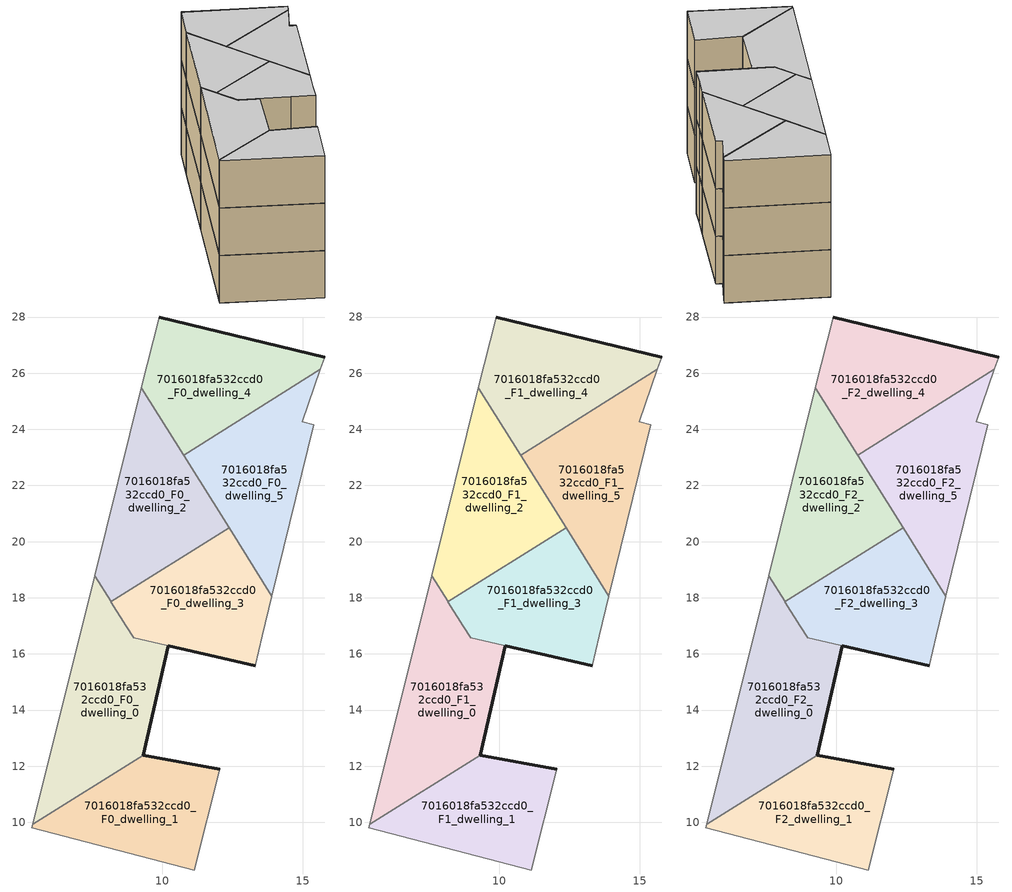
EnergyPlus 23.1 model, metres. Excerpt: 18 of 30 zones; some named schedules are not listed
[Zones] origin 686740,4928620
7016018fa532ccd0_F0_dwelling_0
 floor ground (EU_floor_Construction): 9.31,12.39 10.21,16.28 11.92,15.89 8.98,16.57 8.71,16.99 7.58,18.79 5.38,9.93 z0
 wall outside (EU_wall_Construction): 11.92,15.89 10.21,16.28 9.31,12.39 z0:3
 wall to 7016018fa532ccd0_F0_dwelling_1 (EU_wall_Construction): 9.31,12.39 5.38,9.93 z0:3
 wall adiabatic (EU_wall_Construction): 5.38,9.93 7.58,18.79 z0:3
 wall to 7016018fa532ccd0_F0_dwelling_3 (EU_wall_Construction): 8.72,16.99 8.98,16.57 11.92,15.89 / 8.17,17.86 8.71,16.99 z0:3
 wall to 7016018fa532ccd0_F0_dwelling_2 (EU_wall_Construction): 7.58,18.79 8.17,17.86 z0:3
7016018fa532ccd0_F0_dwelling_1
 floor ground (EU_floor_Construction): 11.13,8.3 12.03,11.89 9.31,12.39 5.38,9.93 5.34,9.81 z0
 wall outside (EU_wall_Construction): 9.31,12.39 12.03,11.89 z0:3
 wall adiabatic (EU_wall_Construction): 12.03,11.89 11.13,8.3 5.34,9.81 5.38,9.93 z0:3
7016018fa532ccd0_F0_dwelling_2
 floor ground (EU_floor_Construction): 12.38,20.49 9.25,25.49 7.58,18.79 8.17,17.86 z0
 wall to 7016018fa532ccd0_F0_dwelling_3 (EU_wall_Construction): 12.38,20.49 8.17,17.86 z0:3
 wall adiabatic (EU_wall_Construction): 7.58,18.79 9.25,25.49 z0:3
 wall to 7016018fa532ccd0_F0_dwelling_5 (EU_wall_Construction): 10.75,23.09 12.38,20.49 z0:3
 wall to 7016018fa532ccd0_F0_dwelling_4 (EU_wall_Construction): 9.25,25.49 10.75,23.09 z0:3
7016018fa532ccd0_F0_dwelling_3
 floor ground (EU_floor_Construction): 13.31,15.57 13.55,16.64 13.89,18.06 12.38,20.49 8.17,17.86 8.71,16.99 8.98,16.57 11.92,15.9 z0
 wall outside (EU_wall_Construction): 13.31,15.57 11.92,15.9 z0:3
 wall adiabatic (EU_wall_Construction): 13.89,18.06 13.55,16.64 13.31,15.57 z0:3
 wall to 7016018fa532ccd0_F0_dwelling_5 (EU_wall_Construction): 12.38,20.49 13.89,18.06 z0:3
7016018fa532ccd0_F0_dwelling_4
 floor ground (EU_floor_Construction): 15.63,26.13 15.78,26.57 9.88,28 9.25,25.49 10.75,23.08 z0
 wall outside (EU_wall_Construction): 9.88,28 15.78,26.57 z0:3
 wall adiabatic (EU_wall_Construction): 9.25,25.49 9.88,28 / 15.78,26.57 15.63,26.13 z0:3
 wall to 7016018fa532ccd0_F0_dwelling_5 (EU_wall_Construction): 15.63,26.13 10.75,23.08 z0:3
7016018fa532ccd0_F0_dwelling_5
 floor ground (EU_floor_Construction): 13.89,18.06 15.38,24.17 14.98,24.27 15.63,26.13 10.75,23.08 z0
 wall adiabatic (EU_wall_Construction): 15.63,26.13 14.98,24.27 15.38,24.17 13.89,18.06 z0:3
7016018fa532ccd0_F1_dwelling_0
 floor to 7016018fa532ccd0_F0_dwelling_0 (EU_floor_Construction): 9.31,12.39 10.21,16.28 11.92,15.89 8.98,16.57 7.58,18.79 5.38,9.93 z3
 wall outside (EU_wall_Construction): 11.92,15.89 10.21,16.28 9.31,12.39 z3:6
 wall to 7016018fa532ccd0_F1_dwelling_1 (EU_wall_Construction): 9.31,12.39 5.38,9.93 z3:6
 wall adiabatic (EU_wall_Construction): 5.38,9.93 7.58,18.79 z3:6
 wall to 7016018fa532ccd0_F1_dwelling_3 (EU_wall_Construction): 8.72,16.99 8.98,16.57 11.92,15.89 / 8.17,17.86 8.71,16.99 z3:6
 wall to 7016018fa532ccd0_F1_dwelling_2 (EU_wall_Construction): 7.58,18.79 8.17,17.86 z3:6
7016018fa532ccd0_F1_dwelling_1
 floor to 7016018fa532ccd0_F0_dwelling_1 (EU_floor_Construction): 11.13,8.3 12.03,11.89 9.31,12.39 5.38,9.93 5.34,9.81 z3
 wall outside (EU_wall_Construction): 9.31,12.39 12.03,11.89 z3:6
 wall adiabatic (EU_wall_Construction): 12.03,11.89 11.13,8.3 5.34,9.81 5.38,9.93 z3:6
7016018fa532ccd0_F1_dwelling_2
 floor to 7016018fa532ccd0_F0_dwelling_2 (EU_floor_Construction): 12.38,20.49 9.25,25.49 7.58,18.79 8.17,17.86 z3
 wall to 7016018fa532ccd0_F1_dwelling_3 (EU_wall_Construction): 12.38,20.49 8.17,17.86 z3:6
 wall adiabatic (EU_wall_Construction): 7.58,18.79 9.25,25.49 z3:6
 wall to 7016018fa532ccd0_F1_dwelling_5 (EU_wall_Construction): 10.75,23.09 12.38,20.49 z3:6
 wall to 7016018fa532ccd0_F1_dwelling_4 (EU_wall_Construction): 9.25,25.49 10.75,23.09 z3:6
7016018fa532ccd0_F1_dwelling_3
 floor to 7016018fa532ccd0_F0_dwelling_3 (EU_floor_Construction): 13.31,15.57 13.55,16.64 13.89,18.06 12.38,20.49 8.17,17.86 8.71,16.99 8.98,16.57 11.92,15.9 z3
 wall outside (EU_wall_Construction): 13.31,15.57 11.92,15.9 z3:6
 wall adiabatic (EU_wall_Construction): 13.89,18.06 13.55,16.64 13.31,15.57 z3:6
 wall to 7016018fa532ccd0_F1_dwelling_5 (EU_wall_Construction): 12.38,20.49 13.89,18.06 z3:6
7016018fa532ccd0_F1_dwelling_4
 floor to 7016018fa532ccd0_F0_dwelling_4 (EU_floor_Construction): 15.63,26.13 15.78,26.57 9.88,28 9.25,25.49 10.75,23.08 z3
 wall outside (EU_wall_Construction): 9.88,28 15.78,26.57 z3:6
 wall adiabatic (EU_wall_Construction): 9.25,25.49 9.88,28 / 15.78,26.57 15.63,26.13 z3:6
 wall to 7016018fa532ccd0_F1_dwelling_5 (EU_wall_Construction): 15.63,26.13 10.75,23.08 z3:6
7016018fa532ccd0_F1_dwelling_5
 floor to 7016018fa532ccd0_F0_dwelling_5 (EU_floor_Construction): 13.89,18.06 15.38,24.17 14.98,24.27 15.63,26.13 10.75,23.08 z3
 wall adiabatic (EU_wall_Construction): 15.63,26.13 14.98,24.27 15.38,24.17 13.89,18.06 z3:6
7016018fa532ccd0_F2_dwelling_0
 floor to 7016018fa532ccd0_F1_dwelling_0 (EU_floor_Construction): 9.31,12.39 10.21,16.28 11.92,15.89 8.98,16.57 7.58,18.79 5.38,9.93 z6
 wall outside (EU_wall_Construction): 11.92,15.89 10.21,16.28 9.31,12.39 z6:9
 wall to 7016018fa532ccd0_F2_dwelling_1 (EU_wall_Construction): 9.31,12.39 5.38,9.93 z6:9
 wall adiabatic (EU_wall_Construction): 5.38,9.93 7.58,18.79 z6:9
 wall to 7016018fa532ccd0_F2_dwelling_3 (EU_wall_Construction): 8.72,16.99 8.98,16.57 11.92,15.89 / 8.17,17.86 8.71,16.99 z6:9
 wall to 7016018fa532ccd0_F2_dwelling_2 (EU_wall_Construction): 7.58,18.79 8.17,17.86 z6:9
 ceiling to 7016018fa532ccd0_F3_dwelling_0 (EU_floor_Construction): 11.92,15.89 10.21,16.28 9.31,12.39 5.38,9.93 7.58,18.79 8.98,16.57 z9
7016018fa532ccd0_F2_dwelling_1
 floor to 7016018fa532ccd0_F1_dwelling_1 (EU_floor_Construction): 11.13,8.3 12.03,11.89 9.31,12.39 5.38,9.93 5.34,9.81 z6
 wall outside (EU_wall_Construction): 9.31,12.39 12.03,11.89 z6:9
 wall adiabatic (EU_wall_Construction): 12.03,11.89 11.13,8.3 5.34,9.81 5.38,9.93 z6:9
 ceiling to 7016018fa532ccd0_F3_dwelling_1 (EU_floor_Construction): 12.03,11.89 11.13,8.3 5.34,9.81 5.38,9.93 9.31,12.39 z9
7016018fa532ccd0_F2_dwelling_2
 floor to 7016018fa532ccd0_F1_dwelling_2 (EU_floor_Construction): 12.38,20.49 9.25,25.49 7.58,18.79 8.17,17.86 z6
 wall to 7016018fa532ccd0_F2_dwelling_3 (EU_wall_Construction): 12.38,20.49 8.17,17.86 z6:9
 wall adiabatic (EU_wall_Construction): 7.58,18.79 9.25,25.49 z6:9
 wall to 7016018fa532ccd0_F2_dwelling_5 (EU_wall_Construction): 10.75,23.09 12.38,20.49 z6:9
 wall to 7016018fa532ccd0_F2_dwelling_4 (EU_wall_Construction): 9.25,25.49 10.75,23.09 z6:9
 ceiling to 7016018fa532ccd0_F3_dwelling_2 (EU_floor_Construction): 9.25,25.49 12.38,20.49 8.17,17.86 7.58,18.79 z9
7016018fa532ccd0_F2_dwelling_3
 floor to 7016018fa532ccd0_F1_dwelling_3 (EU_floor_Construction): 13.31,15.57 13.55,16.64 13.89,18.06 12.38,20.49 8.17,17.86 8.71,16.99 8.98,16.57 11.92,15.9 z6
 wall outside (EU_wall_Construction): 13.31,15.57 11.92,15.9 z6:9
 wall adiabatic (EU_wall_Construction): 13.89,18.06 13.55,16.64 13.31,15.57 z6:9
 wall to 7016018fa532ccd0_F2_dwelling_5 (EU_wall_Construction): 12.38,20.49 13.89,18.06 z6:9
 ceiling to 7016018fa532ccd0_F3_dwelling_3 (EU_floor_Construction): 12.38,20.49 13.89,18.06 13.55,16.64 13.31,15.57 11.92,15.9 8.98,16.57 8.71,16.99 8.17,17.86 z9
7016018fa532ccd0_F2_dwelling_4
 floor to 7016018fa532ccd0_F1_dwelling_4 (EU_floor_Construction): 15.63,26.13 15.78,26.57 9.88,28 9.25,25.49 10.75,23.08 z6
 wall outside (EU_wall_Construction): 9.88,28 15.78,26.57 z6:9
 wall adiabatic (EU_wall_Construction): 9.25,25.49 9.88,28 / 15.78,26.57 15.63,26.13 z6:9
 wall to 7016018fa532ccd0_F2_dwelling_5 (EU_wall_Construction): 15.63,26.13 10.75,23.08 z6:9
 ceiling to 7016018fa532ccd0_F3_dwelling_4 (EU_floor_Construction): 15.78,26.57 15.63,26.13 10.75,23.08 9.25,25.49 9.88,28 z9
7016018fa532ccd0_F2_dwelling_5
 floor to 7016018fa532ccd0_F1_dwelling_5 (EU_floor_Construction): 13.89,18.06 15.38,24.17 14.98,24.27 15.63,26.13 10.75,23.08 z6
 wall adiabatic (EU_wall_Construction): 15.63,26.13 14.98,24.27 15.38,24.17 13.89,18.06 z6:9
 ceiling to 7016018fa532ccd0_F3_dwelling_5 (EU_floor_Construction): 15.63,26.13 14.98,24.27 15.38,24.17 13.89,18.06 10.75,23.08 z9
[Building]
EU S2 Campaign: North Axis=0; Terrain=City; Solar Distribution=FullExterior
[Site:Location]
Bologna: Latitude=44.5; Longitude=11.25; Time Zone=1; Elevation=37
[SizingPeriod:WeatherFileDays]
AnnualSizingPeriod: Begin Month=1; Begin Day of Month=1; End Month=12; End Day of Month=31; Day of Week for Start Day=Monday; Use Weather File Daylight Saving Period=No; Use Weather File Rain and Snow Indicators=No
[MATERIAL]
EU_InternalMass_Material: Roughness=MediumRough; Thickness=0.1; Conductivity=1; Density=1800; Specific Heat=900; Thermal Absorptance=0.9; Solar Absorptance=0.7; Visible Absorptance=0.7
[MATERIAL:NOMASS] Roughness=MediumRough; Thermal Absorptance=0.9; Solar Absorptance=0.7; Visible Absorptance=0.7
Name | Thermal Resistance
EU_wall_NoMass | 0.779417
EU_floor_NoMass | 0.588222
[CONSTRUCTION]
EU_wall_Construction: EU_wall_NoMass
EU_floor_Construction: EU_floor_NoMass
EU_InternalMass_Construction: EU_InternalMass_Material
[ZONE] Type=1; Multiplier=1; Ceiling Height=autocalculate; Floor Area=autocalculate; Part of Total Floor Area=Yes
Name | Volume
7016018fa532ccd0_F0_dwelling_0 | 59.3093
7016018fa532ccd0_F1_dwelling_0; 7016018fa532ccd0_F2_dwelling_0 | 59.3262
7016018fa532ccd0_F0_dwelling_1; 7016018fa532ccd0_F1_dwelling_1; 7016018fa532ccd0_F2_dwelling_1 | 47.3628
7016018fa532ccd0_F0_dwelling_2; 7016018fa532ccd0_F1_dwelling_2; 7016018fa532ccd0_F2_dwelling_2 | 52.0759
7016018fa532ccd0_F0_dwelling_3; 7016018fa532ccd0_F1_dwelling_3; 7016018fa532ccd0_F2_dwelling_3 | 49.5806
7016018fa532ccd0_F0_dwelling_4; 7016018fa532ccd0_F1_dwelling_4; 7016018fa532ccd0_F2_dwelling_4 | 52.1045
7016018fa532ccd0_F0_dwelling_5; 7016018fa532ccd0_F1_dwelling_5; 7016018fa532ccd0_F2_dwelling_5 | 52.0847
[INTERNALMASS] Construction=EU_InternalMass_Construction
Name | Zone or ZoneList | Surface Area
7016018fa532ccd0_F0_dwelling_0_EU_InternalMass | 7016018fa532ccd0_F0_dwelling_0 | 19.7787
7016018fa532ccd0_F0_dwelling_1_EU_InternalMass | 7016018fa532ccd0_F0_dwelling_1 | 15.7874
7016018fa532ccd0_F0_dwelling_2_EU_InternalMass | 7016018fa532ccd0_F0_dwelling_2 | 17.3585
7016018fa532ccd0_F0_dwelling_3_EU_InternalMass | 7016018fa532ccd0_F0_dwelling_3 | 16.5295
7016018fa532ccd0_F0_dwelling_4_EU_InternalMass | 7016018fa532ccd0_F0_dwelling_4 | 17.3678
7016018fa532ccd0_F0_dwelling_5_EU_InternalMass | 7016018fa532ccd0_F0_dwelling_5 | 17.3616
7016018fa532ccd0_F1_dwelling_0_EU_InternalMass | 7016018fa532ccd0_F1_dwelling_0 | 19.7787
7016018fa532ccd0_F1_dwelling_1_EU_InternalMass | 7016018fa532ccd0_F1_dwelling_1 | 15.7874
7016018fa532ccd0_F1_dwelling_2_EU_InternalMass | 7016018fa532ccd0_F1_dwelling_2 | 17.3585
7016018fa532ccd0_F1_dwelling_3_EU_InternalMass | 7016018fa532ccd0_F1_dwelling_3 | 16.5295
7016018fa532ccd0_F1_dwelling_4_EU_InternalMass | 7016018fa532ccd0_F1_dwelling_4 | 17.3678
7016018fa532ccd0_F1_dwelling_5_EU_InternalMass | 7016018fa532ccd0_F1_dwelling_5 | 17.3616
7016018fa532ccd0_F2_dwelling_0_EU_InternalMass | 7016018fa532ccd0_F2_dwelling_0 | 19.7787
7016018fa532ccd0_F2_dwelling_1_EU_InternalMass | 7016018fa532ccd0_F2_dwelling_1 | 15.7874
7016018fa532ccd0_F2_dwelling_2_EU_InternalMass | 7016018fa532ccd0_F2_dwelling_2 | 17.3585
7016018fa532ccd0_F2_dwelling_3_EU_InternalMass | 7016018fa532ccd0_F2_dwelling_3 | 16.5295
7016018fa532ccd0_F2_dwelling_4_EU_InternalMass | 7016018fa532ccd0_F2_dwelling_4 | 17.3678
7016018fa532ccd0_F2_dwelling_5_EU_InternalMass | 7016018fa532ccd0_F2_dwelling_5 | 17.3616
[OTHEREQUIPMENT] Fuel Type=Electricity; Design Level Calculation Method=Watts/Area; Power per Zone Floor Area=1; Fraction Latent=0; Fraction Radiant=0; Fraction Lost=0; Carbon Dioxide Generation Rate=0; EndUse Subcategory=EU_Step8_InternalGains
Name | Zone or ZoneList or Space or SpaceList | Schedule
EU_Step8_InternalGain_7016018fa532ccd0_F0_dwelling_0_f000 | 7016018fa532ccd0_F0_dwelling_0 | EU_Step8_GainSchedule_7016018fa532ccd0_F0_dwelling_0_f000
EU_Step8_InternalGain_7016018fa532ccd0_F0_dwelling_1_f000 | 7016018fa532ccd0_F0_dwelling_1 | EU_Step8_GainSchedule_7016018fa532ccd0_F0_dwelling_1_f000
EU_Step8_InternalGain_7016018fa532ccd0_F0_dwelling_2_f000 | 7016018fa532ccd0_F0_dwelling_2 | EU_Step8_GainSchedule_7016018fa532ccd0_F0_dwelling_2_f000
EU_Step8_InternalGain_7016018fa532ccd0_F0_dwelling_3_f000 | 7016018fa532ccd0_F0_dwelling_3 | EU_Step8_GainSchedule_7016018fa532ccd0_F0_dwelling_3_f000
EU_Step8_InternalGain_7016018fa532ccd0_F0_dwelling_4_f000 | 7016018fa532ccd0_F0_dwelling_4 | EU_Step8_GainSchedule_7016018fa532ccd0_F0_dwelling_4_f000
EU_Step8_InternalGain_7016018fa532ccd0_F0_dwelling_5_f000 | 7016018fa532ccd0_F0_dwelling_5 | EU_Step8_GainSchedule_7016018fa532ccd0_F0_dwelling_5_f000
EU_Step8_InternalGain_7016018fa532ccd0_F1_dwelling_0_f000 | 7016018fa532ccd0_F1_dwelling_0 | EU_Step8_GainSchedule_7016018fa532ccd0_F1_dwelling_0_f000
EU_Step8_InternalGain_7016018fa532ccd0_F1_dwelling_1_f000 | 7016018fa532ccd0_F1_dwelling_1 | EU_Step8_GainSchedule_7016018fa532ccd0_F1_dwelling_1_f000
EU_Step8_InternalGain_7016018fa532ccd0_F1_dwelling_2_f000 | 7016018fa532ccd0_F1_dwelling_2 | EU_Step8_GainSchedule_7016018fa532ccd0_F1_dwelling_2_f000
EU_Step8_InternalGain_7016018fa532ccd0_F1_dwelling_3_f000 | 7016018fa532ccd0_F1_dwelling_3 | EU_Step8_GainSchedule_7016018fa532ccd0_F1_dwelling_3_f000
EU_Step8_InternalGain_7016018fa532ccd0_F1_dwelling_4_f000 | 7016018fa532ccd0_F1_dwelling_4 | EU_Step8_GainSchedule_7016018fa532ccd0_F1_dwelling_4_f000
EU_Step8_InternalGain_7016018fa532ccd0_F1_dwelling_5_f000 | 7016018fa532ccd0_F1_dwelling_5 | EU_Step8_GainSchedule_7016018fa532ccd0_F1_dwelling_5_f000
EU_Step8_InternalGain_7016018fa532ccd0_F2_dwelling_0_f000 | 7016018fa532ccd0_F2_dwelling_0 | EU_Step8_GainSchedule_7016018fa532ccd0_F2_dwelling_0_f000
EU_Step8_InternalGain_7016018fa532ccd0_F2_dwelling_1_f000 | 7016018fa532ccd0_F2_dwelling_1 | EU_Step8_GainSchedule_7016018fa532ccd0_F2_dwelling_1_f000
EU_Step8_InternalGain_7016018fa532ccd0_F2_dwelling_2_f000 | 7016018fa532ccd0_F2_dwelling_2 | EU_Step8_GainSchedule_7016018fa532ccd0_F2_dwelling_2_f000
EU_Step8_InternalGain_7016018fa532ccd0_F2_dwelling_3_f000 | 7016018fa532ccd0_F2_dwelling_3 | EU_Step8_GainSchedule_7016018fa532ccd0_F2_dwelling_3_f000
EU_Step8_InternalGain_7016018fa532ccd0_F2_dwelling_4_f000 | 7016018fa532ccd0_F2_dwelling_4 | EU_Step8_GainSchedule_7016018fa532ccd0_F2_dwelling_4_f000
EU_Step8_InternalGain_7016018fa532ccd0_F2_dwelling_5_f000 | 7016018fa532ccd0_F2_dwelling_5 | EU_Step8_GainSchedule_7016018fa532ccd0_F2_dwelling_5_f000
[ZONEVENTILATION:DESIGNFLOWRATE] Schedule=EU_AlwaysOn; Design Flow Rate Calculation Method=AirChanges/Hour; Air Changes per Hour=0.712058; Ventilation Type=Natural; Fan Pressure Rise=0; Fan Total Efficiency=1; Constant Term Coefficient=1; Temperature Term Coefficient=0; Velocity Term Coefficient=0; Velocity Squared Term Coefficient=0; Minimum Indoor Temperature=-100; Maximum Indoor Temperature=100; Delta Temperature=-100; Minimum Outdoor Temperature=-100; Maximum Outdoor Temperature=100; Maximum Wind Speed=40
Name | Zone or ZoneList or Space or SpaceList
EU_ConstantAir_7016018fa532ccd0_F0_dwelling_0 | 7016018fa532ccd0_F0_dwelling_0
EU_ConstantAir_7016018fa532ccd0_F0_dwelling_1 | 7016018fa532ccd0_F0_dwelling_1
EU_ConstantAir_7016018fa532ccd0_F0_dwelling_2 | 7016018fa532ccd0_F0_dwelling_2
EU_ConstantAir_7016018fa532ccd0_F0_dwelling_3 | 7016018fa532ccd0_F0_dwelling_3
EU_ConstantAir_7016018fa532ccd0_F0_dwelling_4 | 7016018fa532ccd0_F0_dwelling_4
EU_ConstantAir_7016018fa532ccd0_F0_dwelling_5 | 7016018fa532ccd0_F0_dwelling_5
EU_ConstantAir_7016018fa532ccd0_F1_dwelling_0 | 7016018fa532ccd0_F1_dwelling_0
EU_ConstantAir_7016018fa532ccd0_F1_dwelling_1 | 7016018fa532ccd0_F1_dwelling_1
EU_ConstantAir_7016018fa532ccd0_F1_dwelling_2 | 7016018fa532ccd0_F1_dwelling_2
EU_ConstantAir_7016018fa532ccd0_F1_dwelling_3 | 7016018fa532ccd0_F1_dwelling_3
EU_ConstantAir_7016018fa532ccd0_F1_dwelling_4 | 7016018fa532ccd0_F1_dwelling_4
EU_ConstantAir_7016018fa532ccd0_F1_dwelling_5 | 7016018fa532ccd0_F1_dwelling_5
EU_ConstantAir_7016018fa532ccd0_F2_dwelling_0 | 7016018fa532ccd0_F2_dwelling_0
EU_ConstantAir_7016018fa532ccd0_F2_dwelling_1 | 7016018fa532ccd0_F2_dwelling_1
EU_ConstantAir_7016018fa532ccd0_F2_dwelling_2 | 7016018fa532ccd0_F2_dwelling_2
EU_ConstantAir_7016018fa532ccd0_F2_dwelling_3 | 7016018fa532ccd0_F2_dwelling_3
EU_ConstantAir_7016018fa532ccd0_F2_dwelling_4 | 7016018fa532ccd0_F2_dwelling_4
EU_ConstantAir_7016018fa532ccd0_F2_dwelling_5 | 7016018fa532ccd0_F2_dwelling_5
[HVACTEMPLATE:THERMOSTAT] Constant Heating Setpoint=20; Constant Cooling Setpoint=50
EU_HeatOnly_7016018fa532ccd0_F0_dwelling_0; EU_HeatOnly_7016018fa532ccd0_F0_dwelling_1; EU_HeatOnly_7016018fa532ccd0_F0_dwelling_2; EU_HeatOnly_7016018fa532ccd0_F0_dwelling_3; EU_HeatOnly_7016018fa532ccd0_F0_dwelling_4; EU_HeatOnly_7016018fa532ccd0_F0_dwelling_5; EU_HeatOnly_7016018fa532ccd0_F1_dwelling_0; EU_HeatOnly_7016018fa532ccd0_F1_dwelling_1; EU_HeatOnly_7016018fa532ccd0_F1_dwelling_2; EU_HeatOnly_7016018fa532ccd0_F1_dwelling_3; EU_HeatOnly_7016018fa532ccd0_F1_dwelling_4; EU_HeatOnly_7016018fa532ccd0_F1_dwelling_5; EU_HeatOnly_7016018fa532ccd0_F2_dwelling_0; EU_HeatOnly_7016018fa532ccd0_F2_dwelling_1; EU_HeatOnly_7016018fa532ccd0_F2_dwelling_2; EU_HeatOnly_7016018fa532ccd0_F2_dwelling_3; EU_HeatOnly_7016018fa532ccd0_F2_dwelling_4; EU_HeatOnly_7016018fa532ccd0_F2_dwelling_5; EU_HeatOnly_7016018fa532ccd0_F3_dwelling_0; EU_HeatOnly_7016018fa532ccd0_F3_dwelling_1; EU_HeatOnly_7016018fa532ccd0_F3_dwelling_2; EU_HeatOnly_7016018fa532ccd0_F3_dwelling_3; EU_HeatOnly_7016018fa532ccd0_F3_dwelling_4; EU_HeatOnly_7016018fa532ccd0_F3_dwelling_5; EU_HeatOnly_7016018fa532ccd0_F4_dwelling_0; EU_HeatOnly_7016018fa532ccd0_F4_dwelling_1; EU_HeatOnly_7016018fa532ccd0_F4_dwelling_2; EU_HeatOnly_7016018fa532ccd0_F4_dwelling_3; EU_HeatOnly_7016018fa532ccd0_F4_dwelling_4; EU_HeatOnly_7016018fa532ccd0_F4_dwelling_5
[HVACTEMPLATE:ZONE:IDEALLOADSAIRSYSTEM] System Availability Schedule=EU_AlwaysOn; Maximum Heating Supply Air Temperature=50; Minimum Cooling Supply Air Temperature=13; Maximum Heating Supply Air Humidity Ratio=0.0156; Minimum Cooling Supply Air Humidity Ratio=0.0077; Heating Limit=NoLimit; Cooling Limit=NoLimit; Heating Availability Schedule=EU_AlwaysOn; Cooling Availability Schedule=EU_CoolingOff; Dehumidification Control Type=ConstantSensibleHeatRatio; Cooling Sensible Heat Ratio=0.7; Dehumidification Setpoint=60; Humidification Control Type=None; Humidification Setpoint=30; Outdoor Air Method=None; Outdoor Air Flow Rate per Person=0.00944; Outdoor Air Flow Rate per Zone Floor Area=0; Outdoor Air Flow Rate per Zone=0; Demand Controlled Ventilation Type=None; Outdoor Air Economizer Type=NoEconomizer; Heat Recovery Type=None; Sensible Heat Recovery Effectiveness=0.7; Latent Heat Recovery Effectiveness=0.65
Name | Template Thermostat
7016018fa532ccd0_F0_dwelling_0 | EU_HeatOnly_7016018fa532ccd0_F0_dwelling_0
7016018fa532ccd0_F0_dwelling_1 | EU_HeatOnly_7016018fa532ccd0_F0_dwelling_1
7016018fa532ccd0_F0_dwelling_2 | EU_HeatOnly_7016018fa532ccd0_F0_dwelling_2
7016018fa532ccd0_F0_dwelling_3 | EU_HeatOnly_7016018fa532ccd0_F0_dwelling_3
7016018fa532ccd0_F0_dwelling_4 | EU_HeatOnly_7016018fa532ccd0_F0_dwelling_4
7016018fa532ccd0_F0_dwelling_5 | EU_HeatOnly_7016018fa532ccd0_F0_dwelling_5
7016018fa532ccd0_F1_dwelling_0 | EU_HeatOnly_7016018fa532ccd0_F1_dwelling_0
7016018fa532ccd0_F1_dwelling_1 | EU_HeatOnly_7016018fa532ccd0_F1_dwelling_1
7016018fa532ccd0_F1_dwelling_2 | EU_HeatOnly_7016018fa532ccd0_F1_dwelling_2
